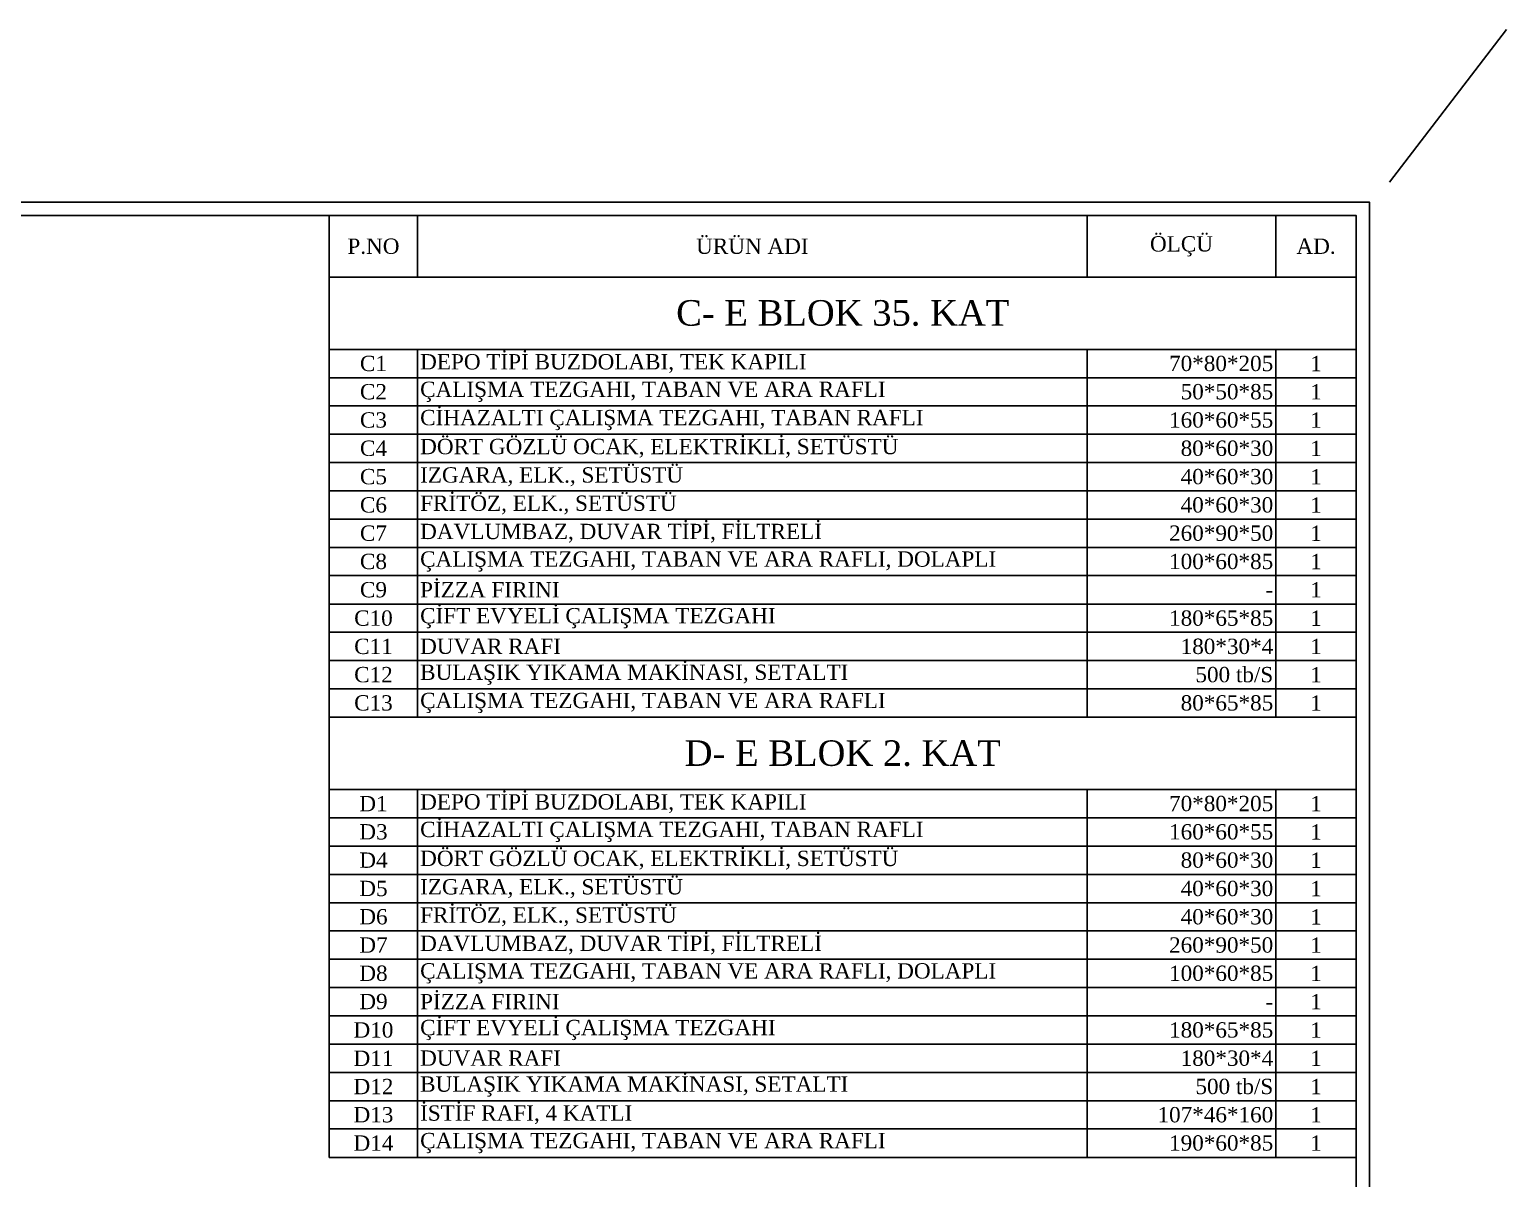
# Model space of a CAD drawing. Header units: inches. Extents: x 12957 to 17753, y 1877 to 3591.
# Drawn here: x 16646 to 17753, y 2729 to 3591 of the extents above; entities that cross this region are included whole.
import ezdxf

# ---------------------------------------------------------------- set-up
doc = ezdxf.new("R2010")
doc.units = ezdxf.units.IN
doc.header["$MEASUREMENT"] = 0
doc.layers.add('Sktürk ANTET', color=7, linetype='Continuous')
doc.styles.add('Halil 1', font='times.ttf', dxfattribs={"height": 12})

# ---------------------------------------------------------------- blocks, each defined once
blk = doc.blocks.new('*T11')
at = {"color": 0, "linetype": 'ByBlock', "lineweight": -2, "transparency": 16777216}
for p, q in [((0, 0), (770.2, 0)), ((0, 0), (0, -706.4)), ((66.3, 0), (66.3, -46.1)), ((568.3, 0), (568.3, -46.1)), ((709.8, 0), (709.8, -46.1)), ((770.2, 0), (770.2, -706.4)), ((0, -46.1), (770.2, -46.1)), ((0, -100.4), (770.2, -100.4)), ((66.3, -100.4), (66.3, -376.2)), ((568.3, -100.4), (568.3, -376.2)), ((709.8, -100.4), (709.8, -376.2)), ((0, -121.6), (770.2, -121.6)), ((0, -142.8), (770.2, -142.8)), ((0, -164), (770.2, -164)), ((0, -185.3), (770.2, -185.3)), ((0, -206.5), (770.2, -206.5)), ((0, -227.7), (770.2, -227.7)), ((0, -248.9), (770.2, -248.9)), ((0, -270.1), (770.2, -270.1)), ((0, -291.4), (770.2, -291.4)), ((0, -312.6), (770.2, -312.6)), ((0, -333.8), (770.2, -333.8)), ((0, -355), (770.2, -355)), ((0, -376.2), (770.2, -376.2)), ((0, -430.5), (770.2, -430.5)), ((66.3, -430.5), (66.3, -706.4)), ((568.3, -430.5), (568.3, -706.4)), ((709.8, -430.5), (709.8, -706.4)), ((0, -451.7), (770.2, -451.7)), ((0, -472.9), (770.2, -472.9)), ((0, -494.2), (770.2, -494.2)), ((0, -515.4), (770.2, -515.4)), ((0, -536.6), (770.2, -536.6)), ((0, -557.8), (770.2, -557.8)), ((0, -579), (770.2, -579)), ((0, -600.3), (770.2, -600.3)), ((0, -621.5), (770.2, -621.5)), ((0, -642.7), (770.2, -642.7)), ((0, -663.9), (770.2, -663.9)), ((0, -685.1), (770.2, -685.1)), ((0, -706.4), (770.2, -706.4))]:
    blk.add_line(p, q, dxfattribs=at)
at = {"color": 0, "transparency": 16777216, "style": 'Halil 1'}
for s, insert, char_height, width, attachment_point in [('P.NO', (33.2, -23.1), 11.49, 37.592, 5), ('ÜRÜN ADI', (317.3, -23.1), 11.49, 473.298, 5), ('ÖLÇÜ', (639.1, -23.1), 11.49, 112.742, 5), ('AD.', (740, -23.1), 11.49, 31.633, 5), ('C- E BLOK 35. KAT', (385.1, -73.2), 19.152, 741.447, 5), ('C1', (33.2, -111), 11.49, 62.489, 5), ('DEPO TİPİ BUZDOLABI, TEK KAPILI', (68.2, -111), 11.491, 498.195, 4), ('70*80*205', (707.9, -111), 11.49, 137.639, 6), ('1', (740, -111), 11.5, 56.53, 5), ('C2', (33.2, -132.2), 11.49, 62.489, 5), ('ÇALIŞMA TEZGAHI, TABAN VE ARA RAFLI ', (68.2, -132.2), 11.491, 498.195, 4), ('50*50*85', (707.9, -132.2), 11.49, 137.639, 6), ('1', (740, -132.2), 11.5, 56.53, 5), ('CİHAZALTI ÇALIŞMA TEZGAHI, TABAN RAFLI ', (68.2, -153.4), 11.491, 498.195, 4), ('C3', (33.2, -153.4), 11.49, 62.489, 5), ('160*60*55', (707.9, -153.4), 11.49, 137.639, 6), ('1', (740, -153.4), 11.5, 56.53, 5), ('DÖRT GÖZLÜ OCAK, ELEKTRİKLİ, SETÜSTÜ', (68.2, -174.6), 11.491, 498.195, 4), ('C4', (33.2, -174.6), 11.49, 62.489, 5), ('80*60*30', (707.9, -174.6), 11.49, 137.639, 6), ('1', (740, -174.6), 11.5, 56.53, 5), ('IZGARA, ELK., SETÜSTÜ ', (68.2, -195.9), 11.491, 498.195, 4), ('C5', (33.2, -195.9), 11.49, 62.489, 5), ('40*60*30', (707.9, -195.9), 11.49, 137.639, 6), ('1', (740, -195.9), 11.5, 56.53, 5), ('FRİTÖZ, ELK., SETÜSTÜ ', (68.2, -217.1), 11.491, 498.195, 4), ('C6', (33.2, -217.1), 11.49, 62.489, 5), ('40*60*30', (707.9, -217.1), 11.49, 137.639, 6), ('1', (740, -217.1), 11.5, 56.53, 5), ('C7', (33.2, -238.3), 11.49, 62.489, 5), ('DAVLUMBAZ, DUVAR TİPİ, FİLTRELİ ', (68.2, -238.3), 11.491, 498.195, 4), ('260*90*50', (707.9, -238.3), 11.49, 137.639, 6), ('1', (740, -238.3), 11.5, 56.53, 5), ('C8', (33.2, -259.5), 11.49, 62.489, 5), ('ÇALIŞMA TEZGAHI, TABAN VE ARA RAFLI, DOLAPLI', (68.2, -259.5), 11.491, 498.195, 4), ('100*60*85', (707.9, -259.5), 11.49, 137.639, 6), ('1', (740, -259.5), 11.5, 56.53, 5), ('C9', (33.2, -280.7), 11.49, 62.489, 5), ('PİZZA FIRINI ', (68.2, -280.7), 11.491, 498.195, 4), ('1', (740, -280.7), 11.5, 56.53, 5), ('-', (707.9, -280.7), 11.5, 137.639, 6), ('C10', (33.2, -302), 11.49, 62.489, 5), ('ÇİFT EVYELİ ÇALIŞMA TEZGAHI', (68.2, -302), 11.491, 498.195, 4), ('180*65*85', (707.9, -302), 11.49, 137.639, 6), ('1', (740, -302), 11.5, 56.53, 5), ('C11', (33.2, -323.2), 11.49, 62.489, 5), ('DUVAR RAFI ', (68.2, -323.2), 11.491, 498.195, 4), ('180*30*4', (707.9, -323.2), 11.49, 137.639, 6), ('1', (740, -323.2), 11.5, 56.53, 5), ('C12', (33.2, -344.4), 11.49, 62.489, 5), ('BULAŞIK YIKAMA MAKİNASI, SETALTI ', (68.2, -344.4), 11.491, 498.195, 4), ('500 tb/S', (707.9, -344.4), 11.49, 137.639, 6), ('1', (740, -344.4), 11.5, 56.53, 5), ('C13', (33.2, -365.6), 11.49, 62.489, 5), ('ÇALIŞMA TEZGAHI, TABAN VE ARA RAFLI', (68.2, -365.6), 11.491, 498.195, 4), ('80*65*85', (707.9, -365.6), 11.49, 137.639, 6), ('1', (740, -365.6), 11.5, 56.53, 5), ('D- E BLOK 2. KAT', (385.1, -403.4), 19.152, 741.447, 5), ('DEPO TİPİ BUZDOLABI, TEK KAPILI', (68.2, -441.1), 11.491, 498.195, 4), ('D1', (33.2, -441.1), 11.49, 62.489, 5), ('70*80*205', (707.9, -441.1), 11.49, 137.639, 6), ('1', (740, -441.1), 11.5, 56.53, 5), ('CİHAZALTI ÇALIŞMA TEZGAHI, TABAN RAFLI ', (68.2, -462.3), 11.491, 498.195, 4), ('D3', (33.2, -462.3), 11.49, 62.489, 5), ('160*60*55', (707.9, -462.3), 11.49, 137.639, 6), ('1', (740, -462.3), 11.5, 56.53, 5), ('DÖRT GÖZLÜ OCAK, ELEKTRİKLİ, SETÜSTÜ', (68.2, -483.5), 11.491, 498.195, 4), ('D4', (33.2, -483.5), 11.49, 62.489, 5), ('80*60*30', (707.9, -483.5), 11.49, 137.639, 6), ('1', (740, -483.5), 11.5, 56.53, 5), ('IZGARA, ELK., SETÜSTÜ ', (68.2, -504.8), 11.491, 498.195, 4), ('D5', (33.2, -504.8), 11.49, 62.489, 5), ('40*60*30', (707.9, -504.8), 11.49, 137.639, 6), ('1', (740, -504.8), 11.5, 56.53, 5), ('D6', (33.2, -526), 11.49, 62.489, 5), ('FRİTÖZ, ELK., SETÜSTÜ ', (68.2, -526), 11.491, 498.195, 4), ('40*60*30', (707.9, -526), 11.49, 137.639, 6), ('1', (740, -526), 11.5, 56.53, 5), ('D7', (33.2, -547.2), 11.49, 62.489, 5), ('DAVLUMBAZ, DUVAR TİPİ, FİLTRELİ ', (68.2, -547.2), 11.491, 498.195, 4), ('260*90*50', (707.9, -547.2), 11.49, 137.639, 6), ('1', (740, -547.2), 11.5, 56.53, 5), ('D8', (33.2, -568.4), 11.49, 62.489, 5), ('ÇALIŞMA TEZGAHI, TABAN VE ARA RAFLI, DOLAPLI', (68.2, -568.4), 11.491, 498.195, 4), ('100*60*85', (707.9, -568.4), 11.49, 137.639, 6), ('1', (740, -568.4), 11.5, 56.53, 5), ('D9', (33.2, -589.6), 11.49, 62.489, 5), ('PİZZA FIRINI ', (68.2, -589.6), 11.491, 498.195, 4), ('1', (740, -589.6), 11.5, 56.53, 5), ('-', (707.9, -589.6), 11.5, 137.639, 6), ('D10', (33.2, -610.9), 11.49, 62.489, 5), ('ÇİFT EVYELİ ÇALIŞMA TEZGAHI', (68.2, -610.9), 11.491, 498.195, 4), ('180*65*85', (707.9, -610.9), 11.49, 137.639, 6), ('1', (740, -610.9), 11.5, 56.53, 5), ('D11', (33.2, -632.1), 11.49, 62.489, 5), ('DUVAR RAFI ', (68.2, -632.1), 11.491, 498.195, 4), ('180*30*4', (707.9, -632.1), 11.49, 137.639, 6), ('1', (740, -632.1), 11.5, 56.53, 5), ('D12', (33.2, -653.3), 11.49, 62.489, 5), ('BULAŞIK YIKAMA MAKİNASI, SETALTI ', (68.2, -653.3), 11.491, 498.195, 4), ('500 tb/S', (707.9, -653.3), 11.49, 137.639, 6), ('1', (740, -653.3), 11.5, 56.53, 5), ('İSTİF RAFI, 4 KATLI', (68.2, -674.5), 11.491, 498.195, 4), ('D13', (33.2, -674.5), 11.49, 62.489, 5), ('107*46*160', (707.9, -674.5), 11.49, 137.639, 6), ('1', (740, -674.5), 11.5, 56.53, 5), ('D14', (33.2, -695.7), 11.49, 62.489, 5), ('ÇALIŞMA TEZGAHI, TABAN VE ARA RAFLI ', (68.2, -695.7), 11.491, 498.195, 4), ('190*60*85', (707.9, -695.7), 11.49, 137.639, 6), ('1', (740, -695.7), 11.5, 56.53, 5)]:
    blk.add_mtext(s, dxfattribs=dict(at, insert=insert, char_height=char_height, width=width, attachment_point=attachment_point))

msp = doc.modelspace()

# ---------------------------------------------------------------- linework, layer by layer
msp.add_line((17665.5, 3476.3), (17753.1, 3590.8))
at = {"layer": 'Sktürk ANTET'}
for points in [[(15640.5, 2006.3), (17650.5, 2006.3), (17650.5, 3461.3), (15640.5, 3461.3)], [(15650.5, 2016.3), (17640.5, 2016.3), (17640.5, 3451.3), (15650.5, 3451.3)]]:
    msp.add_lwpolyline(points, close=True, dxfattribs=at)

# ---------------------------------------------------------------- block references
msp.add_blockref('*T11', (16870.3, 3451.3))

doc.saveas('drawing.dxf')
